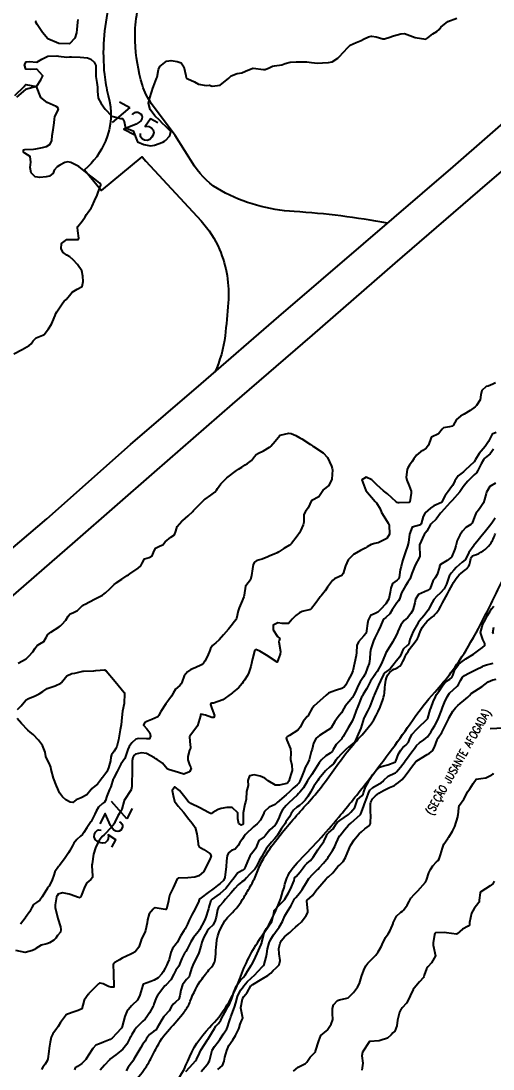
# Model space of a CAD drawing. Header units: metres. Extents: x 318500 to 325275, y 7408834 to 7428799.
# Drawn here: x 321959.7 to 322047.1, y 7417404.1 to 7417598.2 of the extents above; entities that cross this region are included whole.
import ezdxf
from ezdxf.enums import TextEntityAlignment as Align

# ---------------------------------------------------------------- set-up
doc = ezdxf.new("R2010")
doc.units = ezdxf.units.M
doc.header["$MEASUREMENT"] = 0
doc.linetypes.add('CONTINUO', pattern=[0])
for name, color, linetype in [('Cotas', 45, 'Continuous'), ('Curvas de Nivel 1m', 11, 'Continuous'), ('Curvas de Nivel 5m', 15, 'Continuous'), ('Hidrografia', 140, 'Continuous'), ('Linha Férrea', 20, 'Continuous'), ('TEXTO', 45, 'Continuous'), ('Vias Primárias', 230, 'Continuous')]:
    doc.layers.add(name, color=color, linetype=linetype)
doc.styles.add('ROMANS', font='romans', dxfattribs={"height": 0.2})
doc.styles.add('Style-STANDARD', font='STANDARD.shx')

msp = doc.modelspace()

# ---------------------------------------------------------------- linework, layer by layer
at = {"layer": 'Curvas de Nivel 1m', "flags": 128}
for points, elevation in [([(321959.13, 7417479.28), (321960.66, 7417480.08), (321960.91, 7417480.31), (321961.15, 7417480.58), (321961.84, 7417481.38), (321962.28, 7417482.05), (321962.66, 7417482.56), (321963.18, 7417482.86), (321963.91, 7417483.31), (321964.31, 7417484.03), (321964.63, 7417484.61), (321965.21, 7417485.04), (321966.75, 7417486), (321967.01, 7417486.21), (321967.23, 7417486.42), (321967.96, 7417487.26), (321968.43, 7417487.97), (321968.81, 7417488.41), (321969.26, 7417488.62), (321970.16, 7417489.06), (321971.09, 7417489.94), (321971.19, 7417490.04), (321971.28, 7417490.08), (321971.55, 7417490.21), (321973.29, 7417491.12), (321974.76, 7417491.89), (321975.08, 7417492.1), (321975.31, 7417492.3), (321976.12, 7417493.07), (321976.93, 7417493.86), (321977.16, 7417494.04), (321977.33, 7417494.14), (321978.37, 7417494.82), (321979.36, 7417495.5), (321979.56, 7417495.62), (321979.83, 7417495.82), (321981.37, 7417496.9), (321981.87, 7417497.3), (321982.1, 7417497.79), (321982.58, 7417498.6), (321983.4, 7417498.85), (321984, 7417499.17), (321984.21, 7417499.77), (321984.59, 7417500.59), (321985.43, 7417501.02), (321985.95, 7417501.22), (321986.4, 7417501.74), (321987.45, 7417502.59), (321988.13, 7417503.03), (321988.36, 7417503.71), (321988.61, 7417504.57), (321989.49, 7417505.55), (321989.66, 7417505.7), (321990.63, 7417506.56), (321991.52, 7417507.37), (321991.65, 7417507.53), (321991.75, 7417507.67), (321993.54, 7417509.47), (321993.63, 7417509.54), (321993.8, 7417509.64), (321994.82, 7417510.36), (321995.56, 7417510.96), (321995.87, 7417511.31), (321996.05, 7417511.61), (321996.69, 7417512.5), (321997.6, 7417513.4), (321997.69, 7417513.5), (321997.78, 7417513.59), (321999.61, 7417514.98), (321999.99, 7417515.18), (322000.61, 7417515.55), (322001.18, 7417515.99), (322001.63, 7417516.25), (322002.37, 7417516.79), (322002.96, 7417517.52), (322003.26, 7417517.91), (322003.66, 7417518.14), (322004.57, 7417518.59), (322005.68, 7417519.25), (322005.81, 7417519.34), (322005.97, 7417519.48), (322006.76, 7417520.39), (322007.6, 7417521.46), (322007.65, 7417521.51), (322007.7, 7417521.53), (322009.28, 7417521.86), (322009.71, 7417521.79), (322010.58, 7417521.42), (322011.32, 7417521.03), (322011.69, 7417520.82), (322013.28, 7417519.79), (322013.68, 7417519.5), (322013.75, 7417519.45), (322013.85, 7417519.38), (322015.66, 7417518.23), (322016.43, 7417517.34), (322017.21, 7417515.74), (322017.33, 7417515.32), (322017.35, 7417515.06), (322017.23, 7417513.33), (322016.73, 7417512.18), (322015.67, 7417511.35), (322015.61, 7417511.31), (322015.57, 7417511.2), (322014.85, 7417510.06), (322013.54, 7417509.41), (322013.52, 7417509.4), (322013.49, 7417509.38), (322012.88, 7417508.04), (322012.37, 7417507.39), (322012.1, 7417506.81), (322012.05, 7417505.39), (322011.97, 7417504.9), (322011.47, 7417503.78), (322011.34, 7417503.53), (322011.27, 7417503.4), (322010.83, 7417502.79), (322009.76, 7417501.43), (322009.61, 7417501.26), (322009.44, 7417501.13), (322008.35, 7417500.52), (322007.42, 7417499.9), (322007.14, 7417499.74), (322006.55, 7417499.47), (322005.75, 7417499.13), (322005.4, 7417498.97), (322004.38, 7417498.51), (322003.39, 7417498.26), (322002.91, 7417498), (322002.71, 7417497.52), (322002.58, 7417496.73), (322002.38, 7417495.52), (322002.17, 7417494.71), (322001.33, 7417493.61), (322001.29, 7417493.58), (322001.26, 7417493.54), (322001.01, 7417491.84), (322000.93, 7417491.54), (322000.45, 7417490.39), (322000.08, 7417489.55), (321999.89, 7417488.94), (321999.58, 7417487.56), (321999.48, 7417487.33), (321999.24, 7417486.99), (321998.6, 7417486.2), (321998.09, 7417485.58), (321997.21, 7417484.5), (321996.38, 7417483.6), (321995.76, 7417483.04), (321995.18, 7417482.55), (321994.79, 7417482.01), (321994.67, 7417481.62), (321994.24, 7417480.55), (321993.73, 7417479.63), (321993.5, 7417479.27), (321993.13, 7417478.96), (321991.91, 7417478.44), (321991.12, 7417478.08), (321990.52, 7417477.68), (321989.89, 7417476.91), (321989.46, 7417475.69), (321989.35, 7417475.43), (321989.08, 7417475.14), (321988.31, 7417474.47), (321987.87, 7417473.71), (321987.58, 7417473.19), (321987.05, 7417472.48), (321986.49, 7417471.73), (321985.59, 7417470.31), (321985.27, 7417469.75), (321985.18, 7417469.57), (321985, 7417469.35), (321983.94, 7417468.82), (321982.99, 7417468.45), (321982.53, 7417468.24), (321982.39, 7417467.79), (321982.97, 7417467.1), (321983.56, 7417466.37), (321983.66, 7417465.77), (321983.46, 7417465.27), (321982.95, 7417465.25), (321981.43, 7417465.32), (321980.95, 7417465.18), (321980.22, 7417464.53), (321979.71, 7417463.82), (321979.44, 7417463.3), (321978.98, 7417461.83), (321978.9, 7417461.62), (321978.18, 7417460.55), (321977.8, 7417459.84), (321977.5, 7417459.21), (321976.85, 7417458.02), (321976.8, 7417457.9), (321976.78, 7417457.85), (321976.3, 7417456.39), (321976.1, 7417455.86), (321975.6, 7417454.66), (321975.3, 7417453.87), (321975.12, 7417453.55), (321974.79, 7417453.27), (321974.05, 7417452.62), (321973.63, 7417451.9), (321973.37, 7417451.29), (321972.74, 7417450.1), (321972.67, 7417449.98), (321972.63, 7417449.91), (321971.87, 7417448.77), (321971.32, 7417447.92), (321971.07, 7417447.57), (321970.71, 7417447.25), (321970, 7417446.65), (321969.49, 7417445.95), (321969.22, 7417445.42), (321968.67, 7417444.47), (321968.48, 7417444.15), (321968.37, 7417443.96), (321967.73, 7417443.06), (321966.93, 7417441.99), (321966.81, 7417441.82), (321966.63, 7417441.62), (321965.95, 7417440.66), (321965.77, 7417440), (321965.47, 7417439.13), (321964.88, 7417438.01), (321964.76, 7417437.83), (321964.58, 7417437.6), (321963.6, 7417436.02), (321963.19, 7417435.39), (321962.54, 7417434.93), (321962.01, 7417434.58), (321961.69, 7417434.05), (321961.32, 7417433.26), (321960.5, 7417432.17), (321960.45, 7417432.12), (321960.42, 7417432.07), (321959.6, 7417430.97)], 726), ([(322047.72, 7417521.97), (322046.97, 7417521.69), (322046.57, 7417520.94), (322046.29, 7417520.35), (322045.68, 7417519.43), (322045.27, 7417518.96), (322044.52, 7417518.12), (322043.9, 7417516.98), (322043.65, 7417516.59), (322041.97, 7417515), (322041.62, 7417514.73), (322040.67, 7417513.96), (322040.04, 7417513.03), (322039.9, 7417512.72), (322039.59, 7417512.2), (322039.1, 7417511.52), (322038.78, 7417511.04), (322038.28, 7417510.33), (322037.55, 7417509.06), (322036.18, 7417508.42), (322035.53, 7417507.98), (322034.55, 7417507.09), (322034.15, 7417506.46), (322033.8, 7417505.11), (322033.69, 7417504.9), (322033.49, 7417504.81), (322032.15, 7417504.46), (322031.63, 7417503.14), (322031.44, 7417501.62), (322031.36, 7417501.22), (322031.34, 7417501.14), (322030.85, 7417499.71), (322030.64, 7417499.15), (322030.34, 7417498.2), (322030.07, 7417497.15), (322029.94, 7417496.58), (322029.7, 7417495.16), (322029.6, 7417494.91), (322029.35, 7417494.67), (322028.51, 7417494.01), (322028.2, 7417493.18), (322028.08, 7417492.42), (322027.79, 7417491.18), (322027.29, 7417490.25), (322026.28, 7417489.2), (322025.76, 7417488.73), (322025.27, 7417488.45), (322024.41, 7417488.08), (322023.98, 7417487.23), (322023.87, 7417486.61), (322023.7, 7417485.24), (322023.6, 7417484.86), (322023.21, 7417484.31), (322022.21, 7417483.25), (322021.89, 7417482.56), (322021.81, 7417481.26), (322021.74, 7417480.68), (322021.43, 7417479.27), (322021.13, 7417477.83), (322020.92, 7417477.27), (322020.26, 7417476.13), (322019.85, 7417475.29), (322019.54, 7417474.84), (322019.08, 7417474.58), (322018.11, 7417474.27), (322017.07, 7417473.88), (322016.66, 7417473.73), (322016.21, 7417473.33), (322015.05, 7417472.28), (322013.96, 7417471.37), (322013.56, 7417470.85), (322013.02, 7417469.86), (322012.85, 7417469.55), (322012.71, 7417469.38), (322011.94, 7417468.45), (322011.36, 7417467.4), (322011.22, 7417467.15), (322010.97, 7417466.86), (322009.43, 7417465.89), (322008.96, 7417465.63), (322008.8, 7417465.43), (322008.95, 7417465.01), (322009.59, 7417463.42), (322009.64, 7417462.7), (322009.61, 7417461.42), (322009.84, 7417460.36), (322009.92, 7417459.41), (322009.66, 7417458.63), (322009.28, 7417457.42), (322009.1, 7417457.17), (322008.84, 7417457.02), (322007.57, 7417456.71), (322006.84, 7417456.71), (322005.46, 7417457.47), (322004.86, 7417457.98), (322004, 7417458.35), (322002.87, 7417458.59), (322001.99, 7417458.4), (322001.71, 7417457.53), (322001.74, 7417456.62), (322001.46, 7417455.53), (322001.37, 7417454.1), (322001.29, 7417453.53), (322001.15, 7417453.18), (322000.85, 7417451.54), (322000.85, 7417451.46), (322000.84, 7417449.54), (322000.74, 7417449.38), (322000.48, 7417449.29), (322000.04, 7417449.55), (321999.84, 7417450.47), (321999.82, 7417451.55), (321998.78, 7417452.53), (321997.81, 7417452.54), (321996.78, 7417452.39), (321996.17, 7417452.2), (321995.21, 7417451.61), (321994.95, 7417451.43), (321994.77, 7417451.42), (321994.39, 7417451.62), (321992.78, 7417452.46), (321991.15, 7417453.31), (321990.8, 7417453.52), (321990.63, 7417453.67), (321990.01, 7417454.48), (321989.03, 7417455.69), (321988.82, 7417455.9), (321988.18, 7417456.35), (321987.67, 7417455.71), (321987.88, 7417454.77), (321988.11, 7417453.7), (321988.79, 7417452.77), (321989.77, 7417451.68), (321990.75, 7417450.38), (321991.36, 7417449.66), (321991.91, 7417448.83), (321992.26, 7417447.65), (321992.48, 7417445.86), (321992.51, 7417445.64), (321992.68, 7417445.27), (321993.55, 7417444.75), (321994.67, 7417444.05), (321994.88, 7417443.61), (321994.87, 7417443.4), (321994.65, 7417442.91), (321993.98, 7417441.62), (321993.56, 7417440.69), (321992.61, 7417439.92), (321992.43, 7417439.83), (321991.88, 7417439.65), (321990.61, 7417439.52), (321988.82, 7417439.47), (321988.6, 7417439.35), (321987.87, 7417437.7), (321987.27, 7417436.41), (321987.04, 7417435.71), (321986.98, 7417435.29), (321986.64, 7417433.72), (321986.59, 7417433.65), (321986.53, 7417433.64), (321986.04, 7417433.73), (321984.53, 7417433.96), (321984.37, 7417433.91), (321984.16, 7417433.75), (321983.42, 7417432.86), (321983.1, 7417431.76), (321983.05, 7417431.21), (321982.75, 7417429.77), (321982.67, 7417429.57), (321982.47, 7417429.17), (321982.02, 7417428.21), (321981.87, 7417427.78), (321981.53, 7417426.69), (321980.8, 7417425.79), (321980.42, 7417425.57), (321980, 7417425.39), (321978.41, 7417424.62), (321977.91, 7417424.33), (321977.03, 7417423.84), (321976.76, 7417423.48), (321976.79, 7417421.85), (321976.81, 7417421.4), (321976.9, 7417419.84), (321976.9, 7417419.28), (321976.33, 7417419.25), (321975.89, 7417419.41), (321974.91, 7417419.87), (321974.34, 7417420.01), (321974.24, 7417419.99), (321974.06, 7417419.88), (321972.32, 7417418.18), (321972.2, 7417418.03), (321972.1, 7417417.91), (321971.35, 7417416.87), (321971.14, 7417415.92), (321970.93, 7417415.28), (321970.28, 7417414.96), (321969.52, 7417414.7), (321968.26, 7417414.26), (321968.07, 7417414.15), (321967.92, 7417413.97), (321966.99, 7417412.73), (321966.55, 7417411.99), (321966.42, 7417411.8), (321966.23, 7417411.59), (321965.58, 7417410.64), (321965.29, 7417410), (321965.09, 7417409.11), (321964.9, 7417408), (321964.81, 7417407.37), (321964.64, 7417406.01), (321964.53, 7417405.63), (321964.15, 7417405.03), (321963.72, 7417404.44), (321963.5, 7417404.02)], 724), ([(322047.19, 7417518.93), (322046.58, 7417518.03), (322045.66, 7417517.32), (322045.46, 7417517.15), (322045.33, 7417516.95), (322044.89, 7417516.21), (322044.29, 7417514.97), (322044.05, 7417514.55), (322043.62, 7417514.14), (322042.42, 7417513), (322042.05, 7417512.55), (322041.58, 7417511.92), (322041.23, 7417511.35), (322040.99, 7417511.01), (322039.55, 7417509.43), (322039.35, 7417509.22), (322039.19, 7417509.04), (322037.52, 7417507.2), (322037.45, 7417507.13), (322037.37, 7417507.06), (322036.61, 7417505.96), (322035.66, 7417505.08), (322035.57, 7417505), (322035.49, 7417504.85), (322034.83, 7417503.73), (322034.37, 7417503.1), (322033.5, 7417501.17), (322033.49, 7417501.11), (322033.49, 7417501.06), (322033.57, 7417499.11), (322033.4, 7417498.68), (322032.81, 7417497.7), (322032.57, 7417497.12), (322032.1, 7417495.86), (322031.83, 7417495.13), (322031.68, 7417494.81), (322031.35, 7417494.25), (322030.91, 7417493.57), (322030.66, 7417493.15), (322030.19, 7417492.28), (322029.77, 7417491.16), (322029.62, 7417490.84), (322029.29, 7417490.48), (322028.44, 7417489.17), (322028.01, 7417488.43), (322027.26, 7417487.76), (322026.94, 7417487.51), (322026.71, 7417487.2), (322026.29, 7417486.15), (322025.84, 7417485.21), (322025.21, 7417483.96), (322024.99, 7417483.44), (322024.91, 7417483.22), (322024.48, 7417481.92), (322024.37, 7417481.23), (322024.32, 7417480.06), (322024.17, 7417479.23), (322023.89, 7417478.48), (322023.42, 7417477.24), (322023.32, 7417477.03), (322023.11, 7417476.72), (322022.51, 7417475.84), (322022.19, 7417475.25), (322021.51, 7417473.7), (322021.29, 7417473.27), (322021.06, 7417472.89), (322019.75, 7417471.29), (322019.46, 7417470.86), (322019.02, 7417470.08), (322018.7, 7417469.62), (322018.44, 7417469.31), (322017.81, 7417468.5), (322017.11, 7417467.32), (322017.06, 7417467.24), (322016.98, 7417467.17), (322016.5, 7417466.85), (322014.97, 7417465.88), (322014.34, 7417465.36), (322013.88, 7417464.44), (322013.6, 7417463.37), (322013.44, 7417462.86), (322013.08, 7417461.38), (322012.9, 7417460.92), (322012.34, 7417459.93), (322012.16, 7417459.39), (322011.79, 7417458.47), (322011.34, 7417457.4), (322011.16, 7417457.08), (322010.84, 7417456.75), (322010.11, 7417456.13), (322009.4, 7417455.42), (322008.81, 7417454.87), (322007.1, 7417453.46), (322006.96, 7417453.29), (322006.79, 7417453.08), (322005.65, 7417452.61), (322004.78, 7417451.82), (322004.67, 7417451.58), (322004.63, 7417451.48), (322004.02, 7417450.22), (322003.4, 7417449.5), (322002.73, 7417448.95), (322001.26, 7417447.52), (322001.03, 7417447.22), (322000.71, 7417446.74), (322000.19, 7417446.05), (321999.9, 7417445.54), (321999.37, 7417444.86), (321998.67, 7417444.56), (321998.1, 7417444.14), (321997.86, 7417443.57), (321997.77, 7417442.7), (321997.68, 7417441.57), (321997.54, 7417440.66), (321997.41, 7417439.58), (321997.16, 7417439.02), (321996.59, 7417438.46), (321996.08, 7417438.11), (321995.44, 7417437.6), (321994.94, 7417437.24), (321994.57, 7417437), (321992.82, 7417435.64), (321992.71, 7417435.48), (321992.55, 7417435.01), (321992.09, 7417434.09), (321991.87, 7417433.65), (321991.39, 7417432.78), (321990.82, 7417431.67), (321990.49, 7417430.96), (321990.09, 7417430.07), (321989.85, 7417429.68), (321989.29, 7417428.86), (321988.67, 7417427.69), (321988.59, 7417427.54), (321988.44, 7417427.33), (321987.72, 7417426.41), (321987.45, 7417425.7), (321987.1, 7417424.41), (321986.83, 7417423.71), (321986.7, 7417423.41), (321986.39, 7417422.77), (321986, 7417422.1), (321985.76, 7417421.73), (321985.09, 7417421.01), (321984.35, 7417420.55), (321983.75, 7417420.35), (321982.34, 7417419.86), (321982.29, 7417419.82), (321982.26, 7417419.77), (321982.23, 7417419.67), (321981.69, 7417417.78), (321981.23, 7417416.86), (321980.29, 7417415.92), (321980.22, 7417415.87), (321980.15, 7417415.8), (321979.3, 7417414.79), (321978.9, 7417413.82), (321978.43, 7417412.01), (321978.36, 7417411.83), (321978.32, 7417411.75), (321978.24, 7417411.64), (321977.35, 7417410.71), (321976.57, 7417409.85), (321976.38, 7417409.68), (321976.21, 7417409.6), (321974.97, 7417409.09), (321974.19, 7417408.81), (321973.55, 7417408.53), (321972.96, 7417407.9), (321972.17, 7417406.71), (321971.86, 7417406.22), (321971.67, 7417405.91), (321970.95, 7417405.12), (321970.14, 7417404.59), (321969.74, 7417404.33), (321969.61, 7417403.94)], 723), ([(322047.59, 7417512.59), (322046.54, 7417511.99), (322045.93, 7417510.95), (322045.84, 7417510.67), (322045.56, 7417509.56), (322045.33, 7417508.95), (322044.64, 7417507.86), (322043.95, 7417506.97), (322043.79, 7417506.7), (322043.5, 7417505.9), (322043.28, 7417505.2), (322043.01, 7417504.98), (322042.08, 7417504.4), (322041.48, 7417503.74), (322040.97, 7417503.01), (322040.45, 7417502.02), (322040.22, 7417501.02), (322040.04, 7417500.41), (322039.51, 7417499.03), (322039.41, 7417498.89), (322038.64, 7417498.28), (322037.4, 7417497.58), (322037.23, 7417497.22), (322037.18, 7417497.06), (322036.75, 7417495.69), (322036.38, 7417495.07), (322035.96, 7417494.46), (322035.45, 7417493.08), (322035.4, 7417493.01), (322035.33, 7417492.96), (322034.97, 7417492.73), (322033.32, 7417492.01), (322032.77, 7417491.12), (322032.66, 7417490.48), (322032.29, 7417489.12), (322031.91, 7417488.49), (322031.26, 7417487.67), (322030.98, 7417487.41), (322030.65, 7417487.15), (322030.02, 7417486.37), (322029.5, 7417485.16), (322029.42, 7417484.96), (322029.21, 7417484.53), (322028.5, 7417483.17), (322028, 7417482.36), (322027.25, 7417481.19), (322027.17, 7417481.01), (322026.47, 7417479.2), (322025.65, 7417477.73), (322025.3, 7417477.22), (322025.23, 7417477.1), (322025.12, 7417476.93), (322024.41, 7417475.92), (322024.04, 7417475.23), (322023.73, 7417474.59), (322023.07, 7417473.52), (322022.91, 7417473.24), (322022.78, 7417472.96), (322022.07, 7417471.25), (322021.78, 7417470.51), (322021.31, 7417469.27), (322021, 7417468.56), (322020.29, 7417467.28), (322019.35, 7417465.68), (322019.11, 7417465.3), (322019.04, 7417465.21), (322018.96, 7417465.14), (322018.03, 7417464.22), (322017.53, 7417463.31), (322017.29, 7417462.95), (322016.92, 7417462.63), (322016.15, 7417462.1), (322015.29, 7417461.34), (322014.89, 7417460.84), (322013.97, 7417459.36), (322013.55, 7417458.69), (322012.85, 7417457.68), (322012.74, 7417457.49), (322012.68, 7417457.38), (322012.01, 7417456.21), (322011.35, 7417455.39), (322011.09, 7417455.13), (322010.81, 7417454.86), (322009.29, 7417453.42), (322009.05, 7417453.17), (322008.79, 7417452.91), (322008.11, 7417452.11), (322007.77, 7417451.45), (322007.48, 7417450.73), (322006.9, 7417449.46), (322006.74, 7417449.27), (322005.76, 7417448.44), (322005.06, 7417447.48), (322004.92, 7417447.28), (322004.71, 7417447.12), (322003.76, 7417446.44), (322003.35, 7417445.5), (322003.17, 7417445.02), (322002.67, 7417444.33), (322002.3, 7417443.88), (322002.08, 7417443.52), (322001.63, 7417442.54), (322001.23, 7417441.52), (322001, 7417441.16), (322000.63, 7417440.89), (321999.8, 7417440.37), (321999.16, 7417439.55), (321998.92, 7417439.24), (321998.6, 7417438.83), (321998.06, 7417438.1), (321997.6, 7417437.57), (321996.57, 7417436.64), (321995.96, 7417436.2), (321995.08, 7417435.6), (321994.85, 7417435.31), (321994.54, 7417434.32), (321994.38, 7417433.76), (321994.34, 7417433.61), (321993.9, 7417432.23), (321993.65, 7417431.62), (321992.72, 7417429.87), (321992.58, 7417429.64), (321992.54, 7417429.58), (321992.48, 7417429.5), (321991.62, 7417428.5), (321991.13, 7417427.66), (321990.91, 7417427.19), (321990.43, 7417426.31), (321990.19, 7417425.91), (321990.05, 7417425.67), (321989.49, 7417424.6), (321989.11, 7417423.68), (321988.9, 7417423.18), (321988.38, 7417422.4), (321988.11, 7417421.96), (321988, 7417421.7), (321987.43, 7417420.63), (321986.56, 7417419.72), (321986.34, 7417419.5), (321984.97, 7417417.74), (321984.73, 7417417.33), (321984.3, 7417416.1), (321984.22, 7417415.82), (321984.19, 7417415.75), (321983.48, 7417414.54), (321982.97, 7417413.76), (321982.65, 7417413.37), (321982.25, 7417412.96), (321981.09, 7417411.79), (321980.71, 7417411.32), (321980.22, 7417410.49), (321979.98, 7417410.04), (321979.86, 7417409.81), (321979.27, 7417408.74), (321978.52, 7417407.82), (321978.18, 7417407.51), (321977.24, 7417406.77), (321976.16, 7417405.97), (321976.04, 7417405.85), (321975.15, 7417404.86), (321974.36, 7417403.88)], 722), ([(322047.51, 7417506.13), (322047.02, 7417505.4), (322046.7, 7417504.93), (322045.47, 7417503.4), (322045.11, 7417502.96), (322044.38, 7417502.05), (322043.53, 7417500.98), (322043.49, 7417500.93), (322043.44, 7417500.87), (322042.63, 7417499.78), (322042.28, 7417498.99), (322041.97, 7417498.43), (322041.4, 7417497.99), (322040.28, 7417497.02), (322039.88, 7417496.52), (322039.37, 7417495.92), (322039, 7417495.41), (322038.86, 7417495.04), (322038.49, 7417493.9), (322038.04, 7417493.05), (322037.32, 7417492.23), (322036.7, 7417491.68), (322036.15, 7417491.07), (322035.85, 7417490.53), (322035.29, 7417489.44), (322035.16, 7417489.2), (322035.1, 7417489.08), (322034.32, 7417488.04), (322033.51, 7417487.11), (322033.25, 7417486.76), (322032.32, 7417485.12), (322031.72, 7417483.64), (322031.61, 7417483.13), (322031.53, 7417482.8), (322031.19, 7417482.52), (322030.47, 7417481.86), (322030.15, 7417481.15), (322029.88, 7417480.43), (322029.15, 7417479.63), (322028.81, 7417479.17), (322028.09, 7417478.22), (322027.13, 7417477.57), (322026.81, 7417477.19), (322026.28, 7417476.03), (322025.88, 7417475.21), (322025.07, 7417473.38), (322025.03, 7417473.26), (322025.01, 7417473.22), (322024.51, 7417471.77), (322024.29, 7417471.23), (322023.87, 7417470.38), (322023.24, 7417469.24), (322023.17, 7417469.08), (322023, 7417468.5), (322022.6, 7417467.25), (322022.12, 7417466.1), (322021.78, 7417465.26), (322021.49, 7417464.72), (322020.94, 7417464.24), (322020.41, 7417463.8), (322019.87, 7417463.29), (322018.92, 7417462.37), (322018.4, 7417461.82), (322018.02, 7417461.31), (322017.56, 7417460.64), (322016.89, 7417460.06), (322016.08, 7417459.33), (322015.53, 7417458.68), (322014.86, 7417457.87), (322014.65, 7417457.56), (322014.52, 7417457.35), (322013.95, 7417456.47), (322013.28, 7417455.37), (322012.81, 7417454.58), (322012.3, 7417453.89), (322011.81, 7417453.39), (322011.27, 7417452.92), (322010.79, 7417452.59), (322010.15, 7417452.04), (322009.71, 7417451.42), (322009.39, 7417450.8), (322008.75, 7417449.87), (322008.59, 7417449.58), (322008.51, 7417449.43), (322007.93, 7417448.64), (322007.17, 7417447.45), (322007, 7417447.17), (322006.71, 7417446.82), (322006.07, 7417446.1), (322005.52, 7417445.47), (322005.16, 7417445), (322004.67, 7417444.16), (322004.43, 7417443.71), (322004.31, 7417443.49), (322003.82, 7417442.66), (322003.23, 7417441.5), (322003.01, 7417441.13), (322002.63, 7417440.77), (322001.99, 7417440.15), (322001.46, 7417439.52), (322001.06, 7417439.07), (322000.6, 7417438.79), (321999.89, 7417438.24), (321999.31, 7417437.55), (321998.57, 7417436.68), (321997.58, 7417435.57), (321997.12, 7417435.01), (321996.54, 7417434.35), (321996.21, 7417433.91), (321996.1, 7417433.59), (321995.84, 7417432.27), (321995.66, 7417431.6), (321995.25, 7417430.85), (321994.48, 7417430.06), (321994.14, 7417429.62), (321993.53, 7417428.56), (321993.15, 7417427.63), (321993.03, 7417427.05), (321992.63, 7417425.64), (321992.42, 7417425.18), (321991.65, 7417423.65), (321991.28, 7417422.76), (321990.98, 7417421.66), (321990.82, 7417421.21), (321990.36, 7417420.7), (321989.88, 7417420.15), (321989.61, 7417419.68), (321989.28, 7417418.73), (321989.12, 7417417.68), (321988.94, 7417417.06), (321988.3, 7417416.49), (321987.85, 7417416.14), (321987.56, 7417415.7), (321987.1, 7417414.89), (321986.26, 7417413.95), (321986.15, 7417413.83), (321986.08, 7417413.72), (321985.78, 7417413.25), (321984.9, 7417411.74), (321984.64, 7417411.34), (321984.23, 7417411.06), (321983.46, 7417410.52), (321982.92, 7417409.76), (321982.67, 7417409.3), (321982.19, 7417408.63), (321981.85, 7417408.11), (321981.67, 7417407.78), (321980.92, 7417406.54), (321980.5, 7417405.79), (321980.38, 7417405.57), (321980.15, 7417405.25), (321979.51, 7417404.44), (321979.14, 7417403.81)], 721), ([(321990.22, 7417403.67), (321990.93, 7417404.45), (321992, 7417405.64), (321992.16, 7417405.87), (321992.74, 7417407.07), (321993.02, 7417407.63), (321994.21, 7417409.54), (321994.24, 7417409.58), (321994.26, 7417409.61), (321995.03, 7417410.8), (321995.5, 7417411.6), (321995.78, 7417412.05), (321996.25, 7417412.56), (321996.68, 7417413.17), (321996.9, 7417413.58), (321997.7, 7417414.99), (321997.96, 7417415.57), (321998.07, 7417415.78), (321998.3, 7417416.11), (321998.71, 7417417.16), (321998.85, 7417417.55), (321999.12, 7417418.34), (321999.57, 7417419.54), (322000.36, 7417420.6), (322000.82, 7417421.07), (322001.18, 7417421.52), (322001.64, 7417422.26), (322002.4, 7417423.39), (322002.45, 7417423.46), (322002.48, 7417423.51), (322003.11, 7417424.81), (322003.4, 7417425.5), (322004.14, 7417427.18), (322004.26, 7417427.48), (322004.3, 7417427.63), (322004.46, 7417428.28), (322004.7, 7417429.25), (322004.78, 7417429.48), (322005.48, 7417430.48), (322006.13, 7417431.46), (322006.52, 7417432.89), (322006.57, 7417433.41), (322006.58, 7417433.45), (322007.51, 7417434.48), (322008.47, 7417435.43), (322008.51, 7417435.48), (322008.56, 7417435.55), (322009.25, 7417436.75), (322009.61, 7417437.41), (322010.25, 7417439.05), (322010.34, 7417439.4), (322010.42, 7417439.59), (322010.62, 7417439.8), (322011.4, 7417440.62), (322011.97, 7417441.39), (322012.25, 7417441.78), (322012.65, 7417442.16), (322013.28, 7417442.75), (322013.78, 7417443.36), (322014.68, 7417444.73), (322015.11, 7417445.34), (322015.76, 7417446.28), (322016.25, 7417447.33), (322016.41, 7417447.64), (322016.73, 7417447.89), (322017.48, 7417448.57), (322017.94, 7417449.31), (322018.27, 7417449.79), (322018.76, 7417450.16), (322020.34, 7417451.28), (322020.57, 7417451.48), (322020.78, 7417451.66), (322021.5, 7417452.55), (322021.76, 7417453.26), (322022.03, 7417454.03), (322022.82, 7417454.74), (322023.04, 7417455.03), (322023.11, 7417455.24), (322023.57, 7417456.51), (322023.99, 7417457.23), (322024.31, 7417457.78), (322024.87, 7417458.67), (322025.1, 7417458.99), (322025.26, 7417459.21), (322026.1, 7417460), (322026.9, 7417460.28), (322027.63, 7417460.45), (322028.91, 7417460.92), (322029.04, 7417461.02), (322029.12, 7417461.16), (322029.62, 7417462.46), (322030.01, 7417463.15), (322030.42, 7417463.67), (322030.94, 7417464.09), (322031.44, 7417464.64), (322031.67, 7417465.13), (322032.05, 7417466.05), (322032.99, 7417467.06), (322033.02, 7417467.08), (322033.06, 7417467.11), (322035.01, 7417469.01), (322035.04, 7417469.05), (322035.05, 7417469.08), (322035.48, 7417470.63), (322035.63, 7417471.07), (322036.03, 7417472.1), (322036.43, 7417473.07), (322036.66, 7417473.48), (322037.08, 7417474.01), (322037.78, 7417475.05), (322038.34, 7417475.8), (322039.11, 7417476.29), (322039.51, 7417476.62), (322039.68, 7417477.02), (322040.04, 7417478.11), (322040.7, 7417479.01), (322041.15, 7417479.4), (322042.09, 7417480.06), (322043.17, 7417480.75), (322043.51, 7417480.97), (322044.46, 7417481.68), (322045.19, 7417482.16), (322045.62, 7417482.52), (322045.63, 7417482.94), (322045.21, 7417483.67), (322044.82, 7417484.96), (322045.25, 7417486.48), (322045.48, 7417486.95), (322046.11, 7417488.1), (322046.59, 7417488.93), (322046.86, 7417489.35), (322047.29, 7417489.83)], 721), ([(322047.23, 7417484.68), (322047.11, 7417484.92), (322047.24, 7417485.94)], 722), ([(321959.02, 7417470.68), (321959.72, 7417471.4), (321960.26, 7417472.08), (321960.61, 7417472.51), (321961.05, 7417472.74), (321962.17, 7417473.18), (321963.06, 7417473.61), (321963.71, 7417474.03), (321964.5, 7417474.59), (321965.07, 7417474.79), (321966.03, 7417475.05), (321967.08, 7417475.56), (321967.3, 7417475.78), (321967.4, 7417475.99), (321968.14, 7417476.94), (321969.11, 7417477.35), (321969.62, 7417477.45), (321971.12, 7417477.8), (321971.24, 7417477.81), (321973.12, 7417477.85), (321973.18, 7417477.85), (321973.53, 7417477.9), (321975.12, 7417478.03), (321975.44, 7417477.88), (321977.09, 7417475.86), (321978.78, 7417473.83), (321978.85, 7417473.63), (321978.78, 7417471.83), (321978.48, 7417470.38), (321978.42, 7417469.84), (321978.32, 7417468.51), (321978.22, 7417467.84), (321978.06, 7417466.93), (321977.87, 7417465.85), (321977.71, 7417465.08), (321977.41, 7417463.85), (321977.27, 7417463.5), (321976.92, 7417462.99), (321976.45, 7417462.32), (321976.34, 7417461.86), (321976.23, 7417461.2), (321975.86, 7417459.87), (321975.56, 7417459.18), (321974.85, 7417458.18), (321974.71, 7417458.03), (321974.6, 7417457.88), (321973.86, 7417456.87), (321972.82, 7417456.06), (321972.73, 7417456), (321972.66, 7417455.91), (321971.86, 7417454.87), (321970.8, 7417454.33), (321969.92, 7417453.94), (321969.25, 7417453.5), (321968.79, 7417453.52), (321968.01, 7417453.97), (321967.36, 7417454.53), (321966.81, 7417455.29), (321966.49, 7417455.99), (321966.25, 7417456.58), (321965.7, 7417458), (321965.29, 7417459.59), (321965.21, 7417460.01), (321964.89, 7417460.77), (321964.44, 7417461.56), (321964.29, 7417462.02), (321964.14, 7417462.8), (321963.66, 7417464.03), (321962.94, 7417465), (321961.92, 7417466.06), (321961.4, 7417466.5), (321960.97, 7417466.86), (321959.76, 7417468.08), (321958.99, 7417469.03)], 727), ([(321993.03, 7417403.63), (321994.15, 7417404.98), (321994.44, 7417405.32), (321994.59, 7417405.61), (321994.91, 7417406.87), (321995.12, 7417407.6), (321995.52, 7417408.28), (321996.21, 7417409.17), (321996.51, 7417409.59), (321997.19, 7417410.62), (321997.82, 7417411.57), (321997.96, 7417411.85), (321998.26, 7417412.84), (321998.43, 7417413.4), (321998.46, 7417413.56), (321998.53, 7417413.81), (321999.23, 7417415.55), (321999.47, 7417416.37), (321999.77, 7417417.54), (322000.34, 7417418.71), (322000.7, 7417419.17), (322000.96, 7417419.52), (322001.59, 7417420.29), (322002.36, 7417420.98), (322002.94, 7417421.5), (322003.61, 7417422.26), (322004.39, 7417423.1), (322004.59, 7417423.29), (322004.71, 7417423.48), (322005.08, 7417424.81), (322005.19, 7417425.47), (322005.35, 7417426.38), (322005.66, 7417427.46), (322005.88, 7417428.03), (322006.47, 7417428.98), (322006.68, 7417429.25), (322006.83, 7417429.45), (322007.53, 7417430.41), (322008.11, 7417431.43), (322008.22, 7417431.73), (322008.52, 7417432.5), (322009.09, 7417433.42), (322009.69, 7417434.27), (322010.23, 7417435.41), (322010.34, 7417435.63), (322010.57, 7417435.91), (322011.28, 7417436.68), (322011.79, 7417437.38), (322012.6, 7417438.8), (322012.99, 7417439.37), (322013.76, 7417440.23), (322014.64, 7417441.1), (322014.77, 7417441.22), (322014.9, 7417441.35), (322015.74, 7417442.25), (322016.58, 7417443.32), (322016.67, 7417443.45), (322017.41, 7417444.59), (322017.8, 7417445.31), (322018.09, 7417445.92), (322018.7, 7417447.3), (322018.72, 7417447.33), (322019.6, 7417448.43), (322020.35, 7417449.28), (322020.75, 7417449.66), (322022.54, 7417451.24), (322022.64, 7417451.38), (322022.78, 7417451.69), (322023.18, 7417452.85), (322023.3, 7417453.23), (322023.74, 7417454.31), (322024.06, 7417455.23), (322024.3, 7417455.76), (322024.84, 7417456.26), (322026.47, 7417457.2), (322026.68, 7417457.37), (322026.86, 7417457.62), (322027.67, 7417458.38), (322028.88, 7417458.9), (322029.04, 7417458.99), (322029.21, 7417459.16), (322030, 7417460.04), (322030.83, 7417461.14), (322030.86, 7417461.19), (322030.91, 7417461.25), (322032.29, 7417463.12), (322032.55, 7417463.5), (322032.94, 7417464.03), (322033.52, 7417464.54), (322034.29, 7417465.09), (322034.68, 7417465.37), (322034.97, 7417465.65), (322035.57, 7417466.49), (322035.93, 7417467.07), (322036.31, 7417467.75), (322036.99, 7417469.06), (322037.01, 7417469.12), (322037.56, 7417470.52), (322037.78, 7417471.05), (322038.13, 7417471.97), (322038.6, 7417473.04), (322039.08, 7417473.72), (322040.49, 7417475.01), (322040.75, 7417475.35), (322041.11, 7417476.08), (322041.44, 7417476.67), (322041.85, 7417476.99), (322042.66, 7417477.45), (322043.13, 7417477.7), (322044, 7417478.11), (322045.15, 7417478.68), (322045.34, 7417478.76), (322045.91, 7417478.94), (322047.15, 7417479.29)], 722), ([(321996.14, 7417404.06), (321996.98, 7417404.75), (321997.33, 7417405.57), (321997.45, 7417406.29), (321997.78, 7417407.57), (321998.2, 7417408.5), (321998.9, 7417409.55), (321999.43, 7417410.34), (322000, 7417411.53), (322000.06, 7417411.72), (322000.25, 7417412.44), (322000.61, 7417413.19), (322000.75, 7417413.53), (322000.43, 7417415.39), (322000.43, 7417415.53), (322000.73, 7417417.1), (322000.97, 7417417.52), (322001.57, 7417418.28), (322002.27, 7417419.51), (322002.31, 7417419.55), (322002.35, 7417419.6), (322002.62, 7417419.78), (322004.36, 7417420.81), (322005.42, 7417421.46), (322005.94, 7417421.89), (322006.38, 7417422.35), (322006.96, 7417422.87), (322007.5, 7417423.44), (322007.66, 7417424.19), (322007.49, 7417425.44), (322007.46, 7417426.42), (322007.69, 7417427.44), (322007.96, 7417427.93), (322008.47, 7417428.58), (322008.92, 7417428.98), (322009.46, 7417429.42), (322009.99, 7417429.91), (322010.5, 7417430.4), (322011.04, 7417430.85), (322011.63, 7417431.38), (322012.52, 7417432.55), (322012.8, 7417433.09), (322012.81, 7417433.37), (322012.64, 7417435.29), (322012.68, 7417435.37), (322013.65, 7417436.28), (322014.48, 7417437.35), (322014.59, 7417437.5), (322016.22, 7417439.33), (322016.42, 7417439.52), (322016.62, 7417439.68), (322017.47, 7417440.47), (322018.13, 7417441.31), (322018.35, 7417441.6), (322018.65, 7417441.87), (322019.38, 7417442.56), (322019.78, 7417443.28), (322020.5, 7417445.09), (322020.58, 7417445.27), (322020.61, 7417445.35), (322020.69, 7417445.51), (322021.4, 7417446.57), (322021.95, 7417447.25), (322022.32, 7417447.65), (322022.73, 7417448.06), (322023.38, 7417448.6), (322024.24, 7417449.23), (322024.4, 7417449.58), (322024.46, 7417451.22), (322024.45, 7417451.55), (322024.43, 7417453.22), (322024.49, 7417453.53), (322024.81, 7417454.18), (322025.33, 7417454.71), (322025.97, 7417455.2), (322026.84, 7417455.72), (322027.95, 7417456.28), (322028.84, 7417456.65), (322029.17, 7417456.84), (322029.58, 7417457.15), (322030.28, 7417457.73), (322030.87, 7417458.39), (322031.17, 7417458.84), (322031.37, 7417459.13), (322032.03, 7417459.99), (322032.89, 7417461.11), (322032.91, 7417461.13), (322032.99, 7417461.19), (322034.92, 7417462.37), (322035.36, 7417462.64), (322035.88, 7417463.07), (322036.3, 7417463.71), (322036.76, 7417465.06), (322036.82, 7417465.2), (322036.97, 7417465.42), (322037.62, 7417466.41), (322037.96, 7417467.05), (322038.85, 7417468.88), (322038.93, 7417469.03), (322038.95, 7417469.09), (322039.01, 7417469.23), (322039.66, 7417470.39), (322040.17, 7417471.01), (322040.61, 7417471.44), (322041.05, 7417471.81), (322041.72, 7417472.34), (322042.44, 7417472.99), (322042.74, 7417473.32), (322043.08, 7417473.64), (322045.09, 7417474.95), (322046.21, 7417475.83), (322047.11, 7417476.19), (322047.7, 7417476.32)], 723), ([(322010.14, 7417403.75), (322011.05, 7417404.48), (322012.15, 7417404.99), (322012.4, 7417405.13), (322012.6, 7417405.37), (322013.24, 7417406.29), (322014.19, 7417407.27), (322014.22, 7417407.32), (322014.23, 7417407.35), (322014.24, 7417407.4), (322014.83, 7417409.34), (322015.25, 7417410.31), (322016.24, 7417411.17), (322016.33, 7417411.23), (322016.41, 7417411.32), (322017.12, 7417412.44), (322017.45, 7417413.3), (322017.4, 7417414.42), (322017.36, 7417415.3), (322017.58, 7417416.02), (322018.31, 7417416.8), (322018.65, 7417416.96), (322020.05, 7417417.27), (322020.27, 7417417.32), (322020.32, 7417417.35), (322021.3, 7417418.29), (322022, 7417419.25), (322022.36, 7417419.98), (322022.78, 7417421.23), (322023.17, 7417422.44), (322023.53, 7417423.22), (322023.9, 7417423.73), (322024.42, 7417424.23), (322024.93, 7417424.69), (322025.42, 7417425.2), (322025.84, 7417425.79), (322026.45, 7417426.9), (322026.57, 7417427.19), (322027.17, 7417428.48), (322027.69, 7417429.17), (322028.02, 7417429.64), (322028.5, 7417430.74), (322028.61, 7417431.06), (322028.64, 7417431.16), (322029.23, 7417432.45), (322030.02, 7417433.15), (322030.33, 7417433.34), (322030.54, 7417433.52), (322031.24, 7417434.44), (322031.57, 7417435.12), (322031.92, 7417435.77), (322032.58, 7417436.52), (322032.89, 7417436.8), (322033.19, 7417437.1), (322034.61, 7417438.74), (322034.74, 7417438.95), (322034.79, 7417439.08), (322035.25, 7417440.46), (322035.52, 7417441.07), (322035.98, 7417441.74), (322036.66, 7417442.47), (322036.96, 7417442.76), (322037.14, 7417443.05), (322037.39, 7417443.77), (322037.75, 7417445.04), (322037.99, 7417445.75), (322038.72, 7417446.78), (322038.83, 7417446.91), (322038.9, 7417447.03), (322039.6, 7417448.15), (322040.06, 7417449.01), (322040.6, 7417450.83), (322040.62, 7417451), (322040.63, 7417451.14), (322040.79, 7417452.46), (322040.85, 7417452.95), (322040.88, 7417453), (322041.73, 7417454.08), (322042.19, 7417454.99), (322042.38, 7417455.44), (322042.84, 7417456.01), (322043.42, 7417456.97), (322044.02, 7417457.8), (322044.86, 7417457.89), (322045.79, 7417458.02), (322046.87, 7417458.57), (322047.07, 7417458.72), (322047.19, 7417458.92)], 724), ([(322047.33, 7417438.91), (322047.11, 7417438.41), (322046.6, 7417438.02), (322044.88, 7417436.95), (322044.76, 7417436.77), (322044.57, 7417435.4), (322044.52, 7417434.99), (322044.5, 7417434.95), (322043.64, 7417433.87), (322043.14, 7417432.97), (322042.79, 7417431.25), (322042.79, 7417430.98), (322042.73, 7417430.75), (322042.5, 7417430.6), (322041.49, 7417430), (322040.48, 7417429.16), (322040.36, 7417429.12), (322038.48, 7417429.35), (322038.14, 7417429.38), (322036.48, 7417429.33), (322036.32, 7417429.23), (322036.25, 7417429.06), (322036.03, 7417427.49), (322036.03, 7417427.06), (322036.43, 7417425.06), (322035.69, 7417423.79), (322035.05, 7417423.07), (322034.78, 7417422.69), (322034.38, 7417421.48), (322034.29, 7417421.16), (322034.25, 7417421.08), (322033.52, 7417420.25), (322032.51, 7417419.11), (322032.44, 7417419.02), (322032.35, 7417418.86), (322031.76, 7417417.68), (322031.52, 7417417.12), (322031.09, 7417416.34), (322030.29, 7417415.43), (322030.14, 7417415.29), (322030.01, 7417415.13), (322029.8, 7417414.65), (322029.45, 7417413.14), (322029.29, 7417412.11), (322028.9, 7417411.15), (322028.58, 7417410.81), (322028.23, 7417410.42), (322027.55, 7417409.84), (322026.21, 7417409.38), (322026.05, 7417409.36), (322024.21, 7417409.21), (322022.92, 7417407.23), (322022.82, 7417406.59), (322022.97, 7417405.23), (322022.8, 7417403.89)], 724)]:
    msp.add_lwpolyline(points, dxfattribs=dict(at, elevation=elevation))
at = {"layer": 'Curvas de Nivel 5m', "elevation": 725, "flags": 128}
for points in [[(321958.53, 7417584.42), (321960.28, 7417586.1), (321960.39, 7417586.26), (321960.56, 7417586.46), (321962.55, 7417586.07), (321963.35, 7417587.28), (321963.71, 7417588.06), (321962.6, 7417589.3), (321961.47, 7417589.21), (321960.6, 7417589.3), (321960.3, 7417590.1), (321960.62, 7417590.62), (321961.2, 7417590.68), (321962.62, 7417590.59), (321963.55, 7417591.14), (321964.63, 7417591.69), (321966.33, 7417591.72), (321966.63, 7417591.67), (321968.14, 7417591.51), (321968.63, 7417591.54), (321969.05, 7417591.56), (321970.63, 7417591.5), (321972.02, 7417591.35), (321972.62, 7417591.12), (321973.26, 7417590.57), (321973.53, 7417589.93), (321973.56, 7417588.96), (321973.52, 7417587.93), (321973.71, 7417586.78), (321973.87, 7417585.92), (321973.86, 7417585.23), (321973.97, 7417583.92), (321974.52, 7417582.95), (321975.29, 7417581.9), (321976.48, 7417580.56), (321978.19, 7417580.15), (321978.47, 7417580.12), (321978.72, 7417579.86), (321979.03, 7417578.42), (321980.45, 7417577.83), (321981.26, 7417575.82), (321982.42, 7417575.34), (321983.69, 7417575.07), (321984.41, 7417575.18), (321985.92, 7417575.76), (321986.25, 7417575.92), (321986.42, 7417576.06), (321987.24, 7417576.94), (321987.42, 7417577.74), (321986.46, 7417578.71), (321985.9, 7417579.19), (321985.39, 7417579.77), (321984.48, 7417580.66), (321983.63, 7417581.79), (321983.32, 7417583), (321983.49, 7417583.8), (321983.93, 7417585.17), (321984.12, 7417585.79), (321984.24, 7417586.1), (321984.57, 7417587.07), (321984.8, 7417587.55), (321984.93, 7417587.77), (321985.16, 7417589.22), (321985.4, 7417589.77), (321986.62, 7417590.75), (321987.47, 7417590.89), (321988.62, 7417590.72), (321989.33, 7417590.43), (321989.82, 7417589.71), (321990.2, 7417588.09), (321990.29, 7417587.7), (321990.41, 7417587.54), (321990.58, 7417587.46), (321991.82, 7417586.93), (321992.57, 7417586.49), (321993.98, 7417586.24), (321994.57, 7417586.32), (321995.09, 7417586.16), (321996.57, 7417586.3), (321998.2, 7417587.6), (321998.37, 7417587.81), (321998.59, 7417588.04), (321999.72, 7417588.45), (322000.6, 7417588.61), (322001.26, 7417588.9), (322002.61, 7417589.46), (322002.68, 7417589.47), (322004.61, 7417589.21), (322004.91, 7417589.2), (322005.65, 7417589.5), (322006.28, 7417589.83), (322006.62, 7417589.9), (322007.98, 7417590.11), (322008.62, 7417590.32), (322009.53, 7417590.55), (322010.63, 7417590.61), (322011.42, 7417590.63), (322012.63, 7417590.62), (322013.52, 7417590.51), (322014.63, 7417590.38), (322015.55, 7417590.44), (322016.63, 7417590.53), (322017.33, 7417590.64), (322018.39, 7417591.33), (322018.52, 7417591.45), (322018.64, 7417591.56), (322020.24, 7417593.31), (322020.44, 7417593.53), (322020.67, 7417593.72), (322021.75, 7417594.2), (322022.68, 7417594.57), (322023.14, 7417594.81), (322024.02, 7417595.26), (322024.53, 7417595.42), (322024.69, 7417595.42), (322025.44, 7417595.24), (322026.69, 7417594.9), (322027.02, 7417594.88), (322028.01, 7417595.2), (322028.51, 7417595.37), (322028.69, 7417595.43), (322030.02, 7417595.85), (322030.7, 7417595.89), (322032.69, 7417595.14), (322034.69, 7417594.82), (322034.86, 7417594.93), (322035.05, 7417595.11), (322035.97, 7417595.83), (322036.71, 7417596.27), (322037.15, 7417596.65), (322037.46, 7417597.08), (322038.73, 7417598.09), (322040.41, 7417598.71)], [(321970.2, 7417598.49), (321970.15, 7417597.98), (321970.02, 7417596.65), (321969.93, 7417595.98), (321969.62, 7417595.04), (321968.66, 7417593.99), (321966.66, 7417594.02), (321964.67, 7417594.92), (321963.67, 7417596.06), (321962.7, 7417597.56), (321962.49, 7417597.85), (321962.41, 7417598.07), (321962.47, 7417598.32)], [(321958.32, 7417536.54), (321959.9, 7417537.36), (321961.18, 7417538.08), (321961.57, 7417538.42), (321961.92, 7417538.95), (321962.48, 7417539.52), (321963.69, 7417540.04), (321963.87, 7417540.11), (321963.94, 7417540.17), (321964.78, 7417541.21), (321965.3, 7417542.03), (321965.52, 7417542.48), (321965.99, 7417543.69), (321966.14, 7417544.02), (321966.34, 7417544.36), (321967.41, 7417546), (321967.7, 7417546.32), (321968.03, 7417546.62), (321968.65, 7417547.37), (321969.17, 7417547.97), (321970.06, 7417548.52), (321970.99, 7417549.03), (321971.19, 7417549.95), (321971.12, 7417550.92), (321970.94, 7417551.95), (321970.12, 7417553.12), (321969.34, 7417553.97), (321968.7, 7417554.54), (321968.14, 7417554.81), (321967.48, 7417555.33), (321967.11, 7417556.01), (321967.19, 7417556.98), (321968.18, 7417557.72), (321968.4, 7417557.76), (321970.18, 7417557.73), (321970.35, 7417557.79), (321970.42, 7417557.96), (321970.2, 7417559.33), (321970.12, 7417559.96), (321970.21, 7417560.14), (321971.02, 7417561.15), (321971.55, 7417561.95), (321971.81, 7417562.37), (321972.25, 7417562.96), (321972.66, 7417563.53), (321972.89, 7417563.93), (321973.32, 7417564.88), (321973.79, 7417565.92), (321974.3, 7417567.35), (321974.45, 7417567.77), (321974.45, 7417567.91), (321974.31, 7417568.15), (321973.37, 7417568.88), (321972.34, 7417569.65), (321972.01, 7417569.94), (321970.36, 7417571.24), (321968.89, 7417571.98), (321968.37, 7417572.09), (321967.77, 7417572), (321966.85, 7417571.53), (321966.36, 7417571.19), (321965.82, 7417570.56), (321965.62, 7417570.03), (321964.93, 7417569.45), (321964.33, 7417569.32), (321963.16, 7417569.23), (321962.33, 7417569.36), (321961.55, 7417570.08), (321961.37, 7417571.07), (321961.52, 7417572.08), (321961.4, 7417573.11), (321960.39, 7417573.7), (321960.17, 7417573.89), (321960.11, 7417574.1), (321960.17, 7417574.33), (321960.39, 7417574.43), (321961.98, 7417574.49), (321962.4, 7417574.53), (321963.67, 7417574.79), (321964.4, 7417574.98), (321965.09, 7417575.36), (321965.38, 7417576.04), (321965.48, 7417576.98), (321965.61, 7417578.03), (321965.8, 7417579.36), (321965.88, 7417580.03), (321965.97, 7417580.54), (321966.49, 7417581.58), (321966.6, 7417581.92), (321966.59, 7417582.02), (321966.5, 7417582.2), (321966.16, 7417582.37), (321964.52, 7417583.08), (321963.36, 7417584.06), (321962.55, 7417586.07), (321960.54, 7417585.5), (321958.87, 7417584.12)], [(322047.59, 7417531.18), (322047.09, 7417530.94), (322046.19, 7417530.6), (322045.83, 7417530.5), (322045.03, 7417529.76), (322044.87, 7417528.96), (322044.72, 7417528.04), (322044.07, 7417526.98), (322043.78, 7417526.72), (322042.86, 7417526.08), (322041.76, 7417525.41), (322041.51, 7417525.26), (322041.1, 7417525.02), (322040.36, 7417524.41), (322039.73, 7417523.29), (322039.6, 7417523.16), (322039.08, 7417523.04), (322037.95, 7417522.83), (322037.72, 7417522.6), (322037.04, 7417521.74), (322035.7, 7417521.15), (322035.67, 7417521.12), (322035.66, 7417521.09), (322035.16, 7417519.62), (322034.74, 7417519.1), (322034.11, 7417518.67), (322033.67, 7417518.39), (322032.96, 7417517.82), (322032.42, 7417517.13), (322032.12, 7417516.65), (322031.63, 7417515.97), (322031.31, 7417515.46), (322031.2, 7417515.14), (322031.05, 7417513.71), (322031.13, 7417513.14), (322031.58, 7417512.1), (322031.94, 7417511.13), (322031.96, 7417510.74), (322031.7, 7417509.14), (322031.54, 7417509.01), (322029.72, 7417508.98), (322029.54, 7417508.98), (322029.39, 7417509.01), (322029.19, 7417509.17), (322027.56, 7417510.62), (322026.85, 7417511.2), (322025.59, 7417512.32), (322024.67, 7417513.23), (322023.61, 7417513.75), (322022.84, 7417513.25), (322023.57, 7417511.24), (322025.31, 7417509.22), (322025.54, 7417508.96), (322026.19, 7417507.87), (322026.46, 7417507.21), (322027.49, 7417505.49), (322027.7, 7417505.19), (322027.86, 7417504.81), (322027.92, 7417503.18), (322027.45, 7417502.36), (322025.81, 7417501.58), (322025.44, 7417501.51), (322025.2, 7417501.46), (322024.54, 7417501.23), (322023.83, 7417500.84), (322023.43, 7417500.57), (322022.56, 7417500.12), (322021.41, 7417499.49), (322021.3, 7417499.38), (322021.16, 7417499.27), (322020.27, 7417498.41), (322019.8, 7417497.29), (322019.37, 7417495.88), (322019.14, 7417495.52), (322018.68, 7417495.31), (322017.77, 7417494.9), (322017.35, 7417494.58), (322016.81, 7417493.86), (322016.47, 7417493.33), (322016, 7417492.66), (322015.31, 7417491.74), (322015.12, 7417491.54), (322014.97, 7417491.35), (322014.19, 7417490.27), (322013.46, 7417489.38), (322013.37, 7417489.28), (322013.28, 7417489.22), (322011.79, 7417488.87), (322011.27, 7417488.62), (322010.59, 7417488.08), (322009.91, 7417487.42), (322009.63, 7417487.04), (322009.24, 7417486.64), (322008.07, 7417486.61), (322007.24, 7417486.73), (322006.39, 7417486.31), (322006.39, 7417485.47), (322007.21, 7417484.2), (322007.61, 7417483.86), (322007.47, 7417483.46), (322007.45, 7417483.2), (322007.73, 7417481.45), (322007.69, 7417480.93), (322007.14, 7417479.46), (322005.16, 7417480.78), (322003.9, 7417481.5), (322003.17, 7417481.8), (322003.03, 7417481.66), (322002.96, 7417481.51), (322002.58, 7417480.09), (322002.46, 7417479.52), (322002.28, 7417478.67), (322001.87, 7417477.53), (322001.63, 7417477.01), (322001.1, 7417476.16), (322000.82, 7417475.81), (322000.67, 7417475.54), (321999.94, 7417474.68), (321999.07, 7417473.97), (321998.84, 7417473.79), (321998.59, 7417473.57), (321997.05, 7417472.48), (321995.32, 7417471.89), (321995.04, 7417471.87), (321994.84, 7417471.82), (321994.75, 7417471.62), (321995.03, 7417470.91), (321995.52, 7417469.61), (321995.38, 7417469.24), (321995, 7417469.24), (321993.84, 7417469.63), (321993.01, 7417469.84), (321992.92, 7417469.64), (321992.91, 7417469.54), (321992.36, 7417467.65), (321990.96, 7417465.77), (321990.91, 7417465.67), (321990.95, 7417464.76), (321991.07, 7417463.67), (321991.07, 7417463.53), (321990.92, 7417463.18), (321990.59, 7417461.99), (321990.58, 7417461.67), (321990.6, 7417461.38), (321990.89, 7417460.45), (321991.16, 7417459.94), (321991.18, 7417459.67), (321991.09, 7417459.46), (321990.87, 7417459.14), (321989.81, 7417458.74), (321988.87, 7417459.03), (321987.03, 7417459.57), (321986.88, 7417459.63), (321986.78, 7417459.72), (321985.89, 7417460.73), (321984.9, 7417461.41), (321984.68, 7417461.54), (321984.4, 7417461.76), (321982.91, 7417462.58), (321982, 7417462.7), (321980.91, 7417462.44), (321980.55, 7417462.16), (321980.38, 7417461.81), (321980.26, 7417461.18), (321980.28, 7417459.81), (321980.24, 7417458.43), (321980.19, 7417457.81), (321980.2, 7417456.44), (321980.06, 7417455.81), (321978.8, 7417453.83), (321978.38, 7417452.23), (321978.17, 7417451.84), (321977.59, 7417451.01), (321977.06, 7417449.85), (321976.97, 7417449.62), (321976.73, 7417449.3), (321975.48, 7417447.87), (321975.08, 7417447.51), (321974.71, 7417447.2), (321974.14, 7417446.45), (321973.82, 7417445.89), (321973.47, 7417445.1), (321973.09, 7417443.9), (321972.84, 7417442.1), (321972.82, 7417441.91), (321972.81, 7417441.73), (321972.94, 7417439.9), (321972.92, 7417439.6), (321972.6, 7417439.23), (321971.9, 7417438.6), (321971.49, 7417437.92), (321970.83, 7417436.19), (321970.73, 7417435.93), (321970.63, 7417435.86), (321970.56, 7417435.85), (321970.16, 7417435.94), (321968.96, 7417436.35), (321968.57, 7417436.47), (321967.34, 7417436.75), (321966.57, 7417436.49), (321966.35, 7417436.21), (321966.25, 7417435.99), (321966.03, 7417434.5), (321965.99, 7417434), (321966.5, 7417431.99), (321966.97, 7417430.46), (321967.04, 7417429.98), (321966.97, 7417429.49), (321966.46, 7417428.82), (321966.1, 7417428.35), (321965.77, 7417428), (321964.97, 7417427.47), (321964.44, 7417427.33), (321963.43, 7417427.03), (321962.43, 7417426.43), (321962.19, 7417426.27), (321961.79, 7417426.05), (321960.42, 7417425.72), (321958.69, 7417426.09)]]:
    msp.add_lwpolyline(points, dxfattribs=at)
at = {"layer": 'Hidrografia'}
for points in [[(321980.88, 7417402.08, 0.062343), (321983.14, 7417404.98, 0.02256), (321984.66, 7417407.82, -0.075909), (321987.16, 7417411.49, 0.020005), (321989.9, 7417414.69, 0.078919), (321991.03, 7417416.69, -0.066669), (321993.23, 7417420.85, -0.030453), (321994.95, 7417422.97, 0.178151), (321995.73, 7417424.88, -0.012059), (321995.88, 7417427.27, -0.18233), (321998.48, 7417432.72, 0.071593), (322001, 7417435.94, -0.001792), (322002.31, 7417438.2, 0.045334), (322003.42, 7417440.58, -0.046304), (322004.58, 7417443.04, -0.034625), (322007.1, 7417446.71, -0.018245), (322012.44, 7417452.96, 0.036671), (322017.63, 7417459.51, -0.040951), (322022.87, 7417466.01, 0.103799), (322026.55, 7417471.97, 0.076403), (322027.1, 7417474.78, -0.061929), (322027.4, 7417476.59, -0.245541), (322029.01, 7417478.25, 0.21793), (322030.42, 7417479.56, -0.080345), (322032.64, 7417483.14, 0.105333), (322033.45, 7417484.6, -0.166873), (322035.66, 7417487.67, 0.111624), (322037.12, 7417489.29, 0.008537), (322039.59, 7417493.86, -0.122883), (322041.86, 7417496.44, 0.234701), (322042.92, 7417498.35, -0.318827), (322043.62, 7417499.26, 0.158735), (322046.59, 7417501.32, 0.099054), (322047.56, 7417503.31, -0.228835)], [(321987.01, 7417400, 0.095043), (321990.56, 7417405.57, -0.09915), (321994.59, 7417411.79, 0.108725), (322000.21, 7417420.83, -0.065712), (322004.06, 7417428.39, 0.088075), (322008.58, 7417438.35, -0.13461), (322010.84, 7417442.31, 0.023088), (322018.53, 7417450.76, 0.007817), (322023.84, 7417457.35, 0.005775), (322028.48, 7417463.45, 0.01071), (322032.21, 7417468.69, -0.035681), (322036.34, 7417473.93, 0.048197), (322042.06, 7417481.59, 0.020727), (322045.75, 7417488.26, 0.001745), (322049.78, 7417496.4, -0.121467)]]:
    msp.add_lwpolyline(points, format="xyb", dxfattribs=at)
at = {"layer": 'Linha Férrea'}
for points in [[(322233.98, 7417737.99, -0.002223), (322154.87, 7417593.01), (322102.88, 7417500.14, 0.00265), (322097.4, 7417490.35, 0.027781), (322044.11, 7417386.34, 0.035735), (322015.66, 7417306.72, 0.016271), (322001.83, 7417250.43, 0.006444), (321990.25, 7417191.8, 0.008188), (321970.29, 7417080.67, -0.005901), (321965.68, 7417056.14, -0.019111), (321940.9, 7416966.47, -0.001899), (321910.16, 7416869.78), (321854.13, 7416687.43), (321842.52, 7416650.59), (321798.98, 7416497.54), (321750.6, 7416346.47)], [(321750.6, 7416346.47), (321798.98, 7416497.54), (321842.52, 7416650.59), (321854.13, 7416687.43), (321910.16, 7416869.78, 0.001899), (321940.9, 7416966.47, 0.019111), (321965.68, 7417056.14, 0.005901), (321970.29, 7417080.67, -0.008188), (321990.25, 7417191.8, -0.006444), (322001.83, 7417250.43, -0.016271), (322015.66, 7417306.72, -0.035735), (322044.11, 7417386.34, -0.027781), (322097.4, 7417490.35, -0.00265), (322102.88, 7417500.14), (322154.87, 7417593.01, 0.002223), (322233.98, 7417737.99)], [(322196.38, 7417647.06, -0.005702), (322169.67, 7417596.02), (322116.03, 7417500.08, 0.006587), (322078.7, 7417432.59, 0.020372), (322045.81, 7417359.94, 0.047465), (322007.54, 7417220.11, 0.00216), (321987.28, 7417109.25, 0.004221), (321983.53, 7417086.14), (321978.3, 7417056.21, -0.004458), (321971.58, 7417028.64, -0.003551), (321960.76, 7416990.62, -0.002117), (321921.96, 7416868.47), (321849.48, 7416633.13), (321819.64, 7416528.2), (321802, 7416472.12, -0.01056), (321778.56, 7416402.79, 0.003825)], [(321778.56, 7416402.79, 0.01056), (321802, 7416472.12), (321819.64, 7416528.2), (321849.48, 7416633.13), (321921.96, 7416868.47, 0.002117), (321960.76, 7416990.62, 0.003551), (321971.58, 7417028.64, 0.004458), (321978.3, 7417056.21), (321983.53, 7417086.14, -0.004221), (321987.28, 7417109.25, -0.00216), (322007.54, 7417220.11, -0.047465), (322045.81, 7417359.94, -0.020372), (322078.7, 7417432.59, -0.006587), (322116.03, 7417500.08), (322169.67, 7417596.02, 0.005702), (322196.38, 7417647.06, 0.006143)]]:
    msp.add_lwpolyline(points, format="xyb", dxfattribs=at)
at = {"layer": 'TEXTO', "linetype": 'CONTINUO'}
msp.add_polyline3d([(322074.36, 7417468.48, 0), (322046.57, 7417467.1, 0)], dxfattribs=at)
at = {"layer": 'Vias Primárias'}
for points in [[(322027.56, 7417560.73, 0.033099), (322010.27, 7417562.9, -0.109834), (321996.79, 7417566.73, -0.127256), (321991.84, 7417571.33), (321988.22, 7417577), (321988.22, 7417577.01), (321983.87, 7417582.87, -0.087223), (321982.16, 7417586.29, -0.063517), (321980.82, 7417594.46, -0.100304), (321982.37, 7417603.9, -0.132626)], [(321976, 7417601.16, 0.084487), (321975.12, 7417588.31, 0.042352), (321975.85, 7417584.43, -0.166838), (321975.33, 7417575.97, -0.119607), (321971.44, 7417570.64), (321974.6, 7417566.82), (321982.11, 7417573.02), (321982.79, 7417572.25), (321993.04, 7417561.18, -0.087428), (321996.45, 7417555.89, -0.118467), (321998.07, 7417546.01, -0.011873), (321997.47, 7417539.87, -0.076182), (321995.6, 7417533.18)]]:
    msp.add_lwpolyline(points, format="xyb", dxfattribs=at)
for points in [[(321951.5, 7417495), (321964.47, 7417506.03), (321979.94, 7417519.76), (321993.07, 7417530.98), (322007.46, 7417543.47), (322023.15, 7417556.94), (322039.72, 7417571.21), (322059.81, 7417588.74), (322076.7, 7417603)], [(321955.96, 7417489.86), (321969.69, 7417501.82), (321984.41, 7417514.63), (321998.83, 7417527.23), (322013.69, 7417540.05), (322028.98, 7417553.36), (322046.12, 7417568.12), (322065.46, 7417584.69), (322082.47, 7417599.46)]]:
    msp.add_lwpolyline(points, dxfattribs=at)

# ---------------------------------------------------------------- texts
at = {"layer": 'Cotas', "style": 'Style-STANDARD'}
for rotation, p in [(331.4158, (321980.65, 7417579.43, 725)), (242.2942, (321976.56, 7417449.57, 725))]:
    msp.add_text('725', height=4, rotation=rotation, dxfattribs=at).set_placement(p, align=Align.MIDDLE_CENTER)
at = {"layer": 'TEXTO', "style": 'ROMANS', "width": 0.8}
msp.add_text('(SEÇÃO JUSANTE AFOGADA)', height=1.5, rotation=60.4287, dxfattribs=at).set_placement((322035.86, 7417451.04))

doc.saveas('drawing.dxf')
